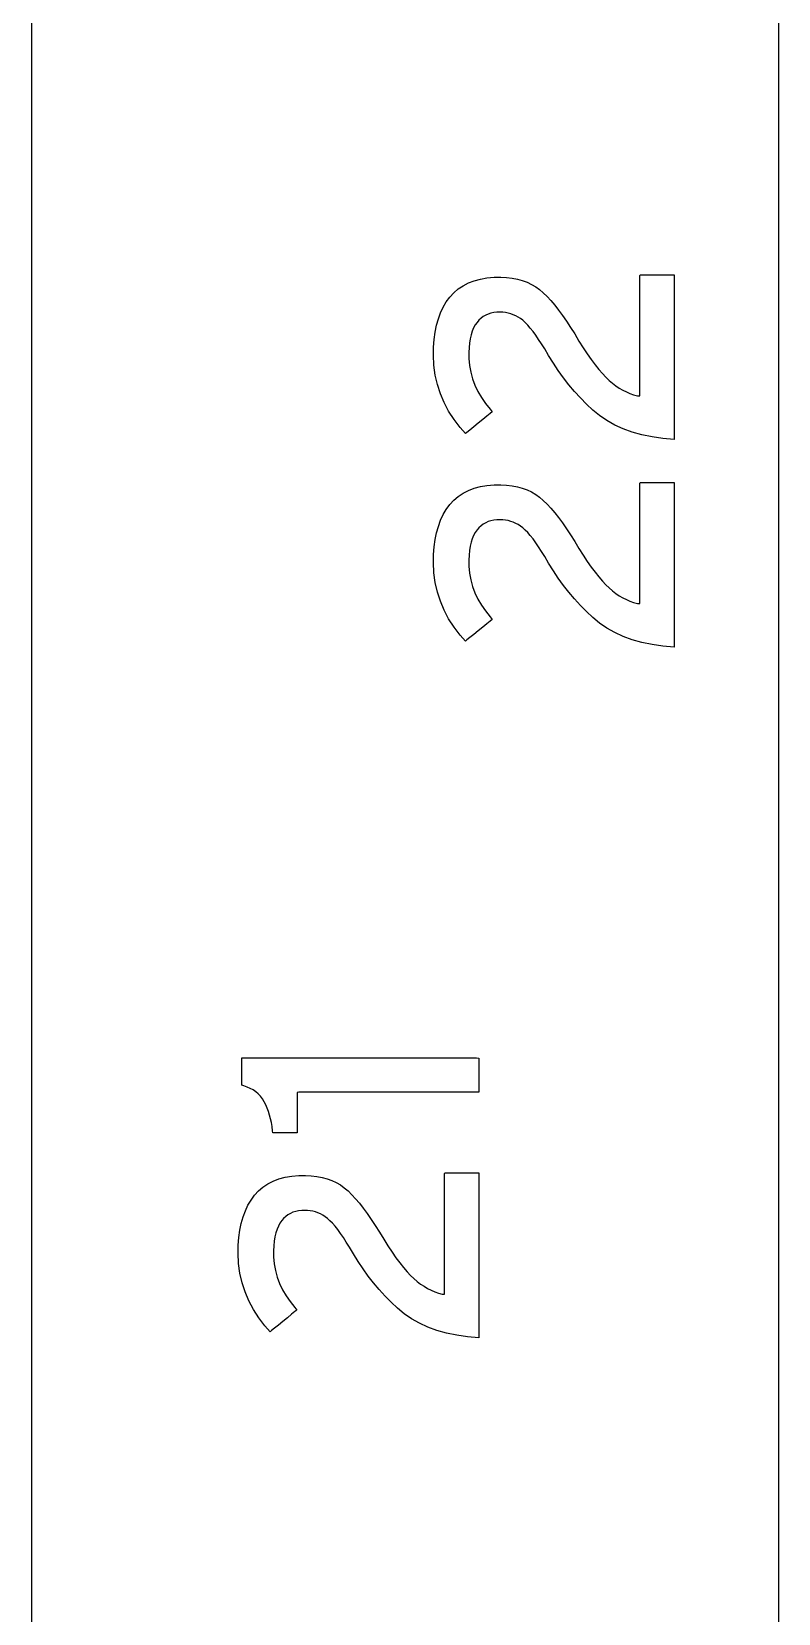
# Model space of a CAD drawing. Extents: x 1 to 47.7, y 0.2 to 35.
# Drawn here: x 35.922 to 36.228, y 9.657 to 10.306 of the extents above; entities that cross this region are included whole.
import ezdxf

# ---------------------------------------------------------------- set-up
doc = ezdxf.new("R2010")
doc.units = 0
doc.header["$MEASUREMENT"] = 0
doc.layers.add('6_1__EMPTY_IO_BOARD_POSITI', color=7, linetype='CONTINUOUS')
doc.layers.add('7_0_____DWG', color=7, linetype='CONTINUOUS')

msp = doc.modelspace()

# ---------------------------------------------------------------- linework, layer by layer
at = {"layer": '6_1__EMPTY_IO_BOARD_POSITI'}
msp.add_lwpolyline([(35.92235, 10.9817), (35.92235, 10.5748), (35.92235, 10.37493), (35.92235, 10.17909), (35.92235, 9.98849), (35.92235, 9.80436), (35.92235, 9.71511), (35.92235, 9.62793)], dxfattribs=at)
at = {"layer": '7_0_____DWG'}
msp.add_lwpolyline([(36.22843, 10.88312), (36.22843, 10.49277), (36.22843, 10.10318), (36.22843, 9.71512), (36.22843, 9.5219), (36.22843, 9.32935), (36.22843, 9.13756), (36.22843, 8.94663), (36.22843, 8.75665), (36.22843, 8.56772), (36.22843, 8.37994), (36.22843, 8.19339)], dxfattribs=at)
for points in [[(36.18576, 10.13828), (36.1811, 10.13868), (36.17668, 10.13932), (36.1725, 10.14019), (36.16855, 10.1413), (36.16484, 10.14264), (36.16137, 10.14422), (36.15814, 10.14603), (36.15514, 10.14808), (36.15239, 10.15037), (36.1498, 10.15281), (36.1473, 10.15535), (36.14489, 10.15799), (36.14258, 10.16073), (36.14036, 10.16357), (36.13824, 10.16651), (36.13621, 10.16955), (36.13427, 10.1727), (36.13266, 10.17544), (36.1314, 10.17747), (36.13017, 10.17934), (36.12899, 10.18105), (36.12786, 10.18259), (36.12676, 10.18397), (36.1257, 10.18519), (36.12468, 10.18625), (36.1237, 10.18715), (36.12274, 10.18786), (36.12176, 10.18847), (36.12077, 10.189), (36.11975, 10.18945), (36.11872, 10.18982), (36.11767, 10.19011), (36.1166, 10.19032), (36.11551, 10.19045), (36.11441, 10.1905), (36.1131, 10.19046), (36.11184, 10.19031), (36.11064, 10.19006), (36.10952, 10.1897), (36.10846, 10.18923), (36.10747, 10.18866), (36.10655, 10.18799), (36.10569, 10.18721), (36.10491, 10.18631), (36.10417, 10.18525), (36.10353, 10.18406), (36.10298, 10.18271), (36.10251, 10.18123), (36.10214, 10.1796), (36.10185, 10.17784), (36.10166, 10.17593), (36.10156, 10.17388), (36.10157, 10.17147), (36.10183, 10.16862), (36.10233, 10.16585), (36.10306, 10.16315), (36.10404, 10.16052), (36.10525, 10.15797), (36.1067, 10.15548), (36.10839, 10.15307), (36.11031, 10.15072), (36.11112, 10.1496), (36.11033, 10.14896), (36.10898, 10.14786), (36.10727, 10.14647), (36.1054, 10.14495), (36.10356, 10.14345), (36.10195, 10.14214), (36.10076, 10.14118), (36.1002, 10.14072), (36.098, 10.14318), (36.09548, 10.14646), (36.09329, 10.14987), (36.09142, 10.1534), (36.08989, 10.15705), (36.08868, 10.16082), (36.0878, 10.16472), (36.08725, 10.16874), (36.08702, 10.17289), (36.08711, 10.1762), (36.08735, 10.17934), (36.08777, 10.18232), (36.08835, 10.18513), (36.08909, 10.18778), (36.09, 10.19025), (36.09108, 10.19257), (36.09232, 10.19471), (36.09374, 10.19669), (36.09538, 10.19846), (36.09721, 10.20001), (36.09921, 10.20135), (36.10139, 10.20248), (36.10374, 10.20339), (36.10628, 10.20408), (36.10899, 10.20455), (36.11188, 10.20481), (36.11466, 10.20485), (36.11703, 10.20471), (36.11929, 10.20443), (36.12144, 10.20401), (36.12348, 10.20345), (36.12542, 10.20274), (36.12724, 10.20189), (36.12896, 10.2009), (36.13057, 10.19976), (36.13209, 10.19843), (36.13363, 10.19692), (36.13519, 10.19523), (36.13676, 10.19337), (36.13836, 10.19135), (36.13998, 10.18915), (36.14161, 10.18678), (36.14327, 10.18425), (36.14494, 10.18154), (36.14671, 10.17863), (36.14845, 10.17591), (36.15013, 10.17339), (36.15175, 10.17107), (36.15332, 10.16895), (36.15484, 10.16704), (36.1563, 10.16533), (36.1577, 10.16382), (36.15906, 10.16252), (36.16043, 10.16135), (36.16182, 10.1603), (36.16324, 10.15934), (36.16468, 10.1585), (36.16613, 10.15776), (36.16761, 10.15712), (36.16911, 10.1566), (36.17063, 10.15617), (36.17166, 10.15616), (36.17166, 10.15905), (36.17166, 10.16465), (36.17166, 10.17206), (36.17166, 10.18041), (36.17166, 10.18881), (36.17166, 10.19637), (36.17166, 10.20221), (36.17166, 10.20545), (36.17182, 10.20582), (36.17283, 10.20582), (36.17455, 10.20582), (36.17673, 10.20582), (36.17911, 10.20582), (36.18146, 10.20582), (36.18351, 10.20582), (36.18502, 10.20582), (36.18574, 10.20582), (36.18576, 10.20432), (36.18576, 10.19863), (36.18576, 10.18981), (36.18576, 10.17906), (36.18576, 10.16757), (36.18576, 10.15655), (36.18576, 10.1472), (36.18576, 10.14071)], [(36.18576, 10.05317), (36.1811, 10.05357), (36.17668, 10.05421), (36.1725, 10.05508), (36.16855, 10.05619), (36.16484, 10.05753), (36.16137, 10.05911), (36.15814, 10.06092), (36.15514, 10.06297), (36.15239, 10.06526), (36.1498, 10.0677), (36.1473, 10.07024), (36.14489, 10.07288), (36.14258, 10.07562), (36.14036, 10.07846), (36.13824, 10.0814), (36.13621, 10.08444), (36.13427, 10.08759), (36.13266, 10.09033), (36.1314, 10.09236), (36.13017, 10.09423), (36.12899, 10.09593), (36.12786, 10.09748), (36.12676, 10.09886), (36.1257, 10.10008), (36.12468, 10.10114), (36.1237, 10.10204), (36.12274, 10.10275), (36.12176, 10.10336), (36.12077, 10.10389), (36.11975, 10.10434), (36.11872, 10.10471), (36.11767, 10.105), (36.1166, 10.10521), (36.11551, 10.10534), (36.11441, 10.10539), (36.1131, 10.10535), (36.11184, 10.1052), (36.11064, 10.10495), (36.10952, 10.10459), (36.10846, 10.10412), (36.10747, 10.10355), (36.10655, 10.10288), (36.10569, 10.1021), (36.10491, 10.1012), (36.10417, 10.10014), (36.10353, 10.09894), (36.10298, 10.0976), (36.10251, 10.09612), (36.10214, 10.09449), (36.10185, 10.09273), (36.10166, 10.09082), (36.10156, 10.08877), (36.10157, 10.08636), (36.10183, 10.08351), (36.10233, 10.08074), (36.10306, 10.07804), (36.10404, 10.07541), (36.10525, 10.07286), (36.1067, 10.07037), (36.10839, 10.06796), (36.11031, 10.06561), (36.11112, 10.06449), (36.11033, 10.06385), (36.10898, 10.06275), (36.10727, 10.06136), (36.1054, 10.05984), (36.10356, 10.05834), (36.10195, 10.05703), (36.10076, 10.05607), (36.1002, 10.05561), (36.098, 10.05807), (36.09548, 10.06135), (36.09329, 10.06476), (36.09142, 10.06829), (36.08989, 10.07194), (36.08868, 10.07571), (36.0878, 10.07961), (36.08725, 10.08363), (36.08702, 10.08778), (36.08711, 10.09109), (36.08735, 10.09423), (36.08777, 10.09721), (36.08835, 10.10002), (36.08909, 10.10267), (36.09, 10.10514), (36.09108, 10.10746), (36.09232, 10.1096), (36.09374, 10.11158), (36.09538, 10.11335), (36.09721, 10.1149), (36.09921, 10.11624), (36.10139, 10.11737), (36.10374, 10.11828), (36.10628, 10.11897), (36.10899, 10.11944), (36.11188, 10.1197), (36.11466, 10.11974), (36.11703, 10.1196), (36.11929, 10.11932), (36.12144, 10.1189), (36.12348, 10.11834), (36.12542, 10.11763), (36.12724, 10.11678), (36.12896, 10.11579), (36.13057, 10.11465), (36.13209, 10.11332), (36.13363, 10.11181), (36.13519, 10.11012), (36.13676, 10.10826), (36.13836, 10.10624), (36.13998, 10.10404), (36.14161, 10.10167), (36.14327, 10.09914), (36.14494, 10.09643), (36.14671, 10.09352), (36.14845, 10.0908), (36.15013, 10.08828), (36.15175, 10.08596), (36.15332, 10.08384), (36.15484, 10.08193), (36.1563, 10.08022), (36.1577, 10.07871), (36.15906, 10.07741), (36.16043, 10.07624), (36.16182, 10.07518), (36.16324, 10.07423), (36.16468, 10.07339), (36.16613, 10.07265), (36.16761, 10.07201), (36.16911, 10.07149), (36.17063, 10.07106), (36.17166, 10.07105), (36.17166, 10.07394), (36.17166, 10.07954), (36.17166, 10.08695), (36.17166, 10.0953), (36.17166, 10.1037), (36.17166, 10.11126), (36.17166, 10.1171), (36.17166, 10.12034), (36.17182, 10.12071), (36.17283, 10.12071), (36.17455, 10.12071), (36.17673, 10.12071), (36.17911, 10.12071), (36.18146, 10.12071), (36.18351, 10.12071), (36.18502, 10.12071), (36.18574, 10.12071), (36.18576, 10.11921), (36.18576, 10.11352), (36.18576, 10.1047), (36.18576, 10.09395), (36.18576, 10.08246), (36.18576, 10.07144), (36.18576, 10.06209), (36.18576, 10.0556)], [(36.10571, 9.87069), (36.10286, 9.87069), (36.09528, 9.87069), (36.08441, 9.87069), (36.07173, 9.87069), (36.05869, 9.87069), (36.04673, 9.87069), (36.03733, 9.87069), (36.03193, 9.87069), (36.03118, 9.87053), (36.03118, 9.86932), (36.03118, 9.86721), (36.03118, 9.86453), (36.03118, 9.86161), (36.03118, 9.85877), (36.03118, 9.85634), (36.03118, 9.85464), (36.03118, 9.854), (36.0308, 9.854), (36.02978, 9.854), (36.02831, 9.854), (36.02661, 9.854), (36.02485, 9.854), (36.02324, 9.854), (36.02197, 9.854), (36.02125, 9.854), (36.02107, 9.85486), (36.02088, 9.85655), (36.02062, 9.85818), (36.02029, 9.85975), (36.0199, 9.86127), (36.01945, 9.86272), (36.01893, 9.86412), (36.01834, 9.86546), (36.01769, 9.86675), (36.01698, 9.86793), (36.01618, 9.869), (36.01527, 9.86997), (36.01427, 9.87083), (36.01317, 9.87159), (36.01197, 9.87223), (36.01067, 9.87277), (36.00927, 9.8732), (36.00853, 9.87349), (36.00853, 9.87432), (36.00853, 9.87576), (36.00853, 9.87759), (36.00853, 9.87959), (36.00853, 9.88153), (36.00853, 9.88319), (36.00853, 9.88435), (36.00853, 9.88479), (36.01225, 9.88479), (36.02214, 9.88479), (36.0363, 9.88479), (36.05284, 9.88479), (36.06985, 9.88479), (36.08544, 9.88479), (36.0977, 9.88479), (36.10474, 9.88479), (36.10571, 9.88465), (36.10571, 9.88362), (36.10571, 9.88185), (36.10571, 9.87959), (36.10571, 9.87712), (36.10571, 9.87472), (36.10571, 9.87267), (36.10571, 9.87123)], [(36.10571, 9.76999), (36.10105, 9.77039), (36.09663, 9.77102), (36.09244, 9.7719), (36.0885, 9.773), (36.08479, 9.77435), (36.08132, 9.77593), (36.07809, 9.77774), (36.07509, 9.77979), (36.07234, 9.78208), (36.06975, 9.78452), (36.06725, 9.78706), (36.06484, 9.78969), (36.06253, 9.79244), (36.06031, 9.79528), (36.05819, 9.79822), (36.05616, 9.80126), (36.05422, 9.8044), (36.05261, 9.80715), (36.05134, 9.80918), (36.05012, 9.81105), (36.04894, 9.81275), (36.0478, 9.8143), (36.04671, 9.81568), (36.04565, 9.8169), (36.04463, 9.81796), (36.04365, 9.81886), (36.04269, 9.81957), (36.04171, 9.82018), (36.04072, 9.82071), (36.0397, 9.82116), (36.03867, 9.82153), (36.03762, 9.82182), (36.03655, 9.82203), (36.03546, 9.82216), (36.03436, 9.8222), (36.03305, 9.82216), (36.03179, 9.82202), (36.03059, 9.82176), (36.02947, 9.82141), (36.02841, 9.82094), (36.02742, 9.82037), (36.02649, 9.8197), (36.02564, 9.81891), (36.02486, 9.81802), (36.02412, 9.81696), (36.02348, 9.81576), (36.02293, 9.81442), (36.02246, 9.81294), (36.02209, 9.81131), (36.0218, 9.80954), (36.02161, 9.80763), (36.0215, 9.80558), (36.02152, 9.80317), (36.02178, 9.80033), (36.02227, 9.79756), (36.02301, 9.79486), (36.02399, 9.79223), (36.0252, 9.78968), (36.02665, 9.78719), (36.02834, 9.78477), (36.03026, 9.78243), (36.03107, 9.78131), (36.03028, 9.78067), (36.02893, 9.77957), (36.02722, 9.77818), (36.02535, 9.77666), (36.02351, 9.77516), (36.0219, 9.77385), (36.02071, 9.77289), (36.02015, 9.77243), (36.01794, 9.77488), (36.01543, 9.77817), (36.01324, 9.78157), (36.01137, 9.7851), (36.00984, 9.78876), (36.00863, 9.79253), (36.00775, 9.79643), (36.0072, 9.80045), (36.00697, 9.80459), (36.00705, 9.8079), (36.0073, 9.81105), (36.00772, 9.81403), (36.0083, 9.81684), (36.00904, 9.81948), (36.00995, 9.82196), (36.01103, 9.82427), (36.01227, 9.82642), (36.01369, 9.82839), (36.01533, 9.83016), (36.01716, 9.83172), (36.01916, 9.83306), (36.02134, 9.83419), (36.02369, 9.83509), (36.02623, 9.83578), (36.02894, 9.83626), (36.03183, 9.83652), (36.0346, 9.83655), (36.03698, 9.83642), (36.03924, 9.83614), (36.04139, 9.83572), (36.04343, 9.83515), (36.04537, 9.83445), (36.04719, 9.8336), (36.04891, 9.8326), (36.05051, 9.83147), (36.05204, 9.83014), (36.05358, 9.82862), (36.05514, 9.82694), (36.05671, 9.82508), (36.05831, 9.82305), (36.05992, 9.82086), (36.06156, 9.81849), (36.06321, 9.81595), (36.06489, 9.81325), (36.06666, 9.81034), (36.0684, 9.80762), (36.07007, 9.8051), (36.0717, 9.80278), (36.07327, 9.80066), (36.07479, 9.79875), (36.07625, 9.79704), (36.07765, 9.79553), (36.07901, 9.79422), (36.08038, 9.79306), (36.08177, 9.792), (36.08319, 9.79105), (36.08463, 9.79021), (36.08608, 9.78947), (36.08756, 9.78883), (36.08906, 9.7883), (36.09058, 9.78788), (36.09161, 9.78787), (36.09161, 9.79076), (36.09161, 9.79636), (36.09161, 9.80377), (36.09161, 9.81212), (36.09161, 9.82052), (36.09161, 9.82808), (36.09161, 9.83392), (36.09161, 9.83715), (36.09177, 9.83752), (36.09278, 9.83752), (36.0945, 9.83752), (36.09668, 9.83752), (36.09906, 9.83752), (36.10141, 9.83752), (36.10346, 9.83752), (36.10497, 9.83752), (36.10569, 9.83752), (36.10571, 9.83603), (36.10571, 9.83034), (36.10571, 9.82151), (36.10571, 9.81076), (36.10571, 9.79928), (36.10571, 9.78826), (36.10571, 9.77891), (36.10571, 9.77242)]]:
    msp.add_lwpolyline(points, close=True, dxfattribs=at)

doc.saveas('drawing.dxf')
